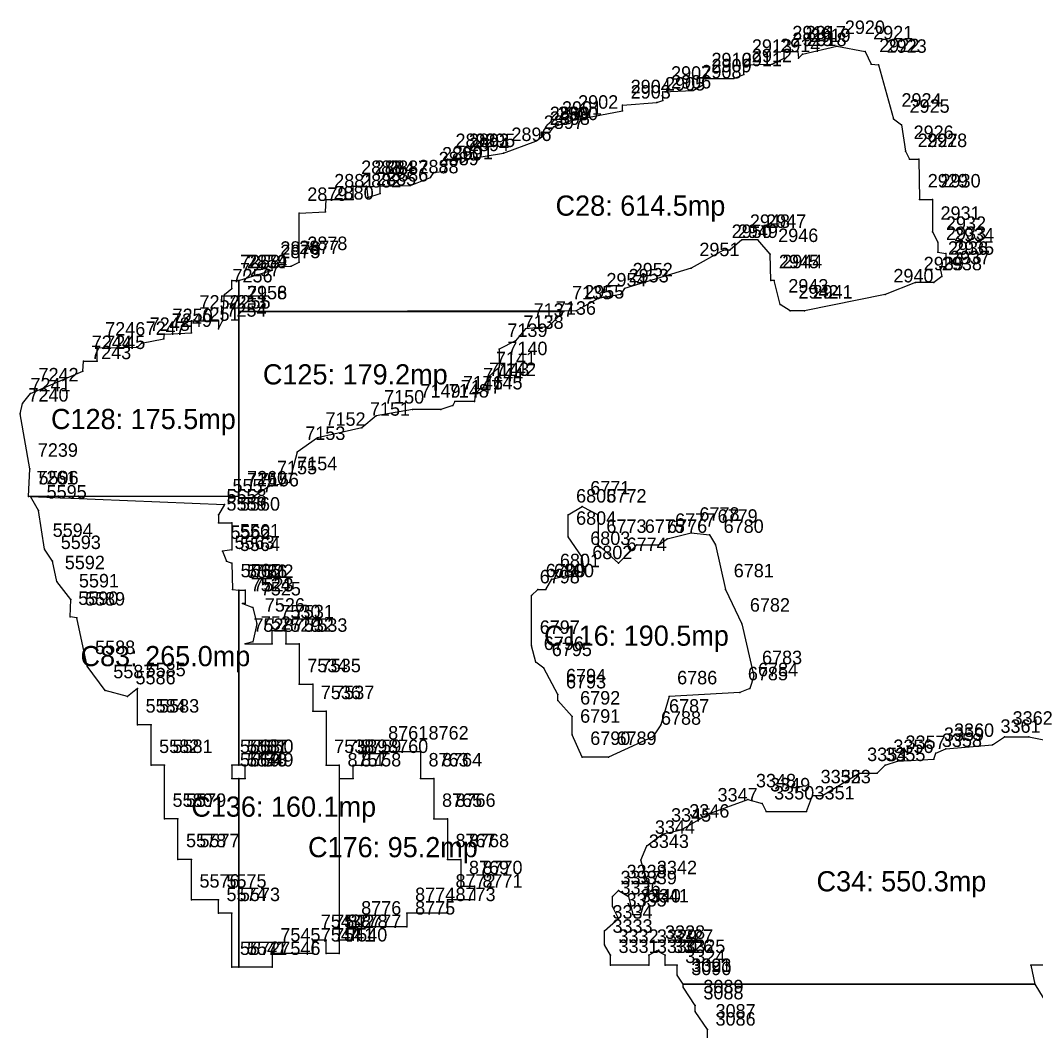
# Model space of a CAD drawing. Header units: metres. Extents: x 390529 to 391464, y 585067 to 585881.
# Drawn here: x 390568.8 to 390644.3, y 585531.9 to 585607 of the extents above; entities that cross this region are included whole.
import ezdxf
from ezdxf.enums import TextEntityAlignment as Align

# ---------------------------------------------------------------- set-up
doc = ezdxf.new("R2010")
doc.units = ezdxf.units.M
for name, color, linetype in [('1CC', 1, 'Continuous'), ('NUMERE_PCT', 2, 'Continuous'), ('TEXTE', 7, 'Continuous'), ('VARFURI', 4, 'Continuous')]:
    doc.layers.add(name, color=color, linetype=linetype)

msp = doc.modelspace()

# ---------------------------------------------------------------- linework, layer by layer
at = {"layer": '1CC', "color": 1}
for points in [[(390585.065, 585587.657), (390587.54, 585588.405), (390587.54, 585588.657), (390588.941, 585588.705), (390589.54, 585589.005), (390589.54, 585592.657), (390591.491, 585592.755), (390591.54, 585593.657), (390593.54, 585593.657), (390593.54, 585594.657), (390594.54, 585594.657), (390594.641, 585593.805), (390595.54, 585594.105), (390595.54, 585594.657), (390597.791, 585594.705), (390599.291, 585595.305), (390599.54, 585595.657), (390600.341, 585595.755), (390600.54, 585596.657), (390601.54, 585596.657), (390601.541, 585596.355), (390601.991, 585596.655), (390604.691, 585597.105), (390607.091, 585598.005), (390607.54, 585598.305), (390607.54, 585598.657), (390608.141, 585598.657), (390608.441, 585599.055), (390609.641, 585599.505), (390613.54, 585600.255), (390613.54, 585600.657), (390616.091, 585600.855), (390616.54, 585601.005), (390616.54, 585601.657), (390618.791, 585601.755), (390619.54, 585602.205), (390619.54, 585602.657), (390621.791, 585602.657), (390622.54, 585602.955), (390622.54, 585603.657), (390624.641, 585603.705), (390625.54, 585604.155), (390625.54, 585604.657), (390626.54, 585604.657), (390626.591, 585604.155), (390626.891, 585604.455), (390629.441, 585605.055), (390631.54, 585604.657), (390631.991, 585603.705), (390632.54, 585603.657), (390633.641, 585599.655), (390634.241, 585599.205), (390634.541, 585597.255), (390634.841, 585596.657), (390635.54, 585596.657), (390635.591, 585593.657), (390636.54, 585593.657), (390636.54, 585591.255), (390636.941, 585590.505), (390636.941, 585589.755), (390637.54, 585589.657), (390637.54, 585588.657), (390637.091, 585588.657), (390637.241, 585587.955), (390636.641, 585587.505), (390635.291, 585587.505), (390633.041, 585586.605), (390627.041, 585585.405), (390625.991, 585585.405), (390625.241, 585585.855), (390624.791, 585587.655), (390624.54, 585587.657), (390624.491, 585589.605), (390623.591, 585590.655), (390622.391, 585590.655), (390621.491, 585589.905), (390621.041, 585589.905), (390618.641, 585588.555), (390613.691, 585587.055), (390613.391, 585586.605), (390611.741, 585586.305), (390610.091, 585585.405), (390585.065, 585585.35), (390585.065, 585587.657)], [(390569.54, 585573.657), (390568.841, 585577.755), (390568.991, 585578.505), (390569.591, 585579.255), (390573.491, 585580.905), (390573.54, 585581.657), (390574.54, 585581.657), (390574.54, 585582.657), (390577.541, 585582.705), (390577.841, 585583.005), (390579.491, 585583.305), (390579.54, 585583.657), (390581.54, 585583.755), (390581.54, 585584.657), (390583.54, 585584.657), (390583.541, 585584.055), (390583.841, 585584.655), (390583.991, 585586.605), (390584.54, 585587.055), (390584.54, 585587.657), (390585.065, 585587.657), (390585.065, 585571.6), (390569.441, 585571.605), (390569.54, 585573.657)], [(390609.191, 585585.35), (390607.991, 585584.205), (390606.341, 585584.055), (390605.591, 585583.155), (390604.391, 585582.555), (390604.391, 585581.205), (390603.54, 585580.455), (390603.54, 585579.657), (390603.041, 585579.657), (390602.591, 585579.255), (390602.54, 585578.657), (390601.091, 585578.655), (390600.941, 585578.355), (390600.041, 585578.055), (390597.941, 585578.055), (390595.241, 585577.605), (390594.191, 585576.705), (390590.891, 585575.955), (390589.391, 585574.905), (390588.791, 585572.655), (390587.291, 585572.355), (390585.941, 585571.455), (390585.065, 585571.455), (390585.065, 585585.35), (390609.191, 585585.35)], [(390583.991, 585571.005), (390583.541, 585570.255), (390583.54, 585569.657), (390584.54, 585569.657), (390584.54, 585567.657), (390583.841, 585567.555), (390584.141, 585566.805), (390584.54, 585566.657), (390584.591, 585564.705), (390585.065, 585564.657), (390585.065, 585551.657), (390584.54, 585551.657), (390584.54, 585550.657), (390585.065, 585550.657), (390585.065, 585536.657), (390584.54, 585536.657), (390584.54, 585540.657), (390583.54, 585540.657), (390583.54, 585541.657), (390581.54, 585541.657), (390581.54, 585544.657), (390580.54, 585544.657), (390580.54, 585547.657), (390579.54, 585547.657), (390579.54, 585551.657), (390578.54, 585551.657), (390578.54, 585554.657), (390577.54, 585554.657), (390577.54, 585557.355), (390576.791, 585556.755), (390575.141, 585557.205), (390573.791, 585559.005), (390573.041, 585562.605), (390572.54, 585562.657), (390572.591, 585563.955), (390571.541, 585565.305), (390571.241, 585566.805), (390570.641, 585567.705), (390570.191, 585570.555), (390569.591, 585571.6), (390583.991, 585571.005)], [(390610.541, 585570.855), (390611.741, 585570.255), (390611.741, 585568.005), (390613.241, 585566.655), (390614.591, 585568.005), (390616.241, 585568.005), (390616.841, 585568.455), (390618.641, 585568.905), (390619.991, 585568.755), (390620.441, 585568.005), (390621.191, 585564.705), (390622.391, 585562.155), (390623.291, 585558.255), (390622.991, 585557.355), (390622.241, 585557.055), (390616.991, 585556.755), (390616.391, 585554.655), (390615.791, 585553.755), (390612.491, 585552.255), (390610.541, 585552.255), (390609.791, 585553.905), (390609.791, 585555.255), (390608.741, 585556.455), (390608.741, 585556.905), (390607.691, 585558.855), (390607.091, 585559.305), (390606.791, 585560.505), (390606.791, 585564.255), (390607.241, 585564.705), (390607.841, 585564.705), (390608.291, 585565.455), (390610.691, 585566.055), (390610.541, 585567.105), (390609.491, 585568.605), (390609.491, 585570.255), (390610.541, 585570.855)], [(390585.065, 585564.657), (390585.54, 585564.657), (390585.54, 585563.657), (390585.341, 585563.655), (390586.091, 585563.355), (390586.391, 585562.155), (390586.091, 585560.805), (390585.54, 585560.657), (390587.54, 585560.657), (390587.54, 585561.657), (390588.54, 585561.657), (390588.54, 585560.657), (390589.54, 585560.657), (390589.54, 585557.657), (390590.54, 585557.657), (390590.54, 585555.657), (390591.54, 585555.657), (390591.54, 585551.657), (390592.5, 585551.657), (390592.5, 585537.657), (390591.54, 585537.657), (390591.54, 585538.657), (390590.54, 585538.657), (390590.54, 585537.657), (390587.54, 585537.657), (390587.54, 585536.657), (390585.065, 585536.657), (390585.065, 585550.657), (390585.54, 585550.657), (390585.54, 585551.657), (390585.065, 585551.657), (390585.065, 585564.657)], [(390592.527, 585550.657), (390593.54, 585550.657), (390593.54, 585551.657), (390595.54, 585551.657), (390595.54, 585552.657), (390598.54, 585552.657), (390598.54, 585550.657), (390599.54, 585550.657), (390599.54, 585547.657), (390600.54, 585547.657), (390600.54, 585544.657), (390601.54, 585544.657), (390601.54, 585542.657), (390602.54, 585542.657), (390602.54, 585541.657), (390600.54, 585541.657), (390600.54, 585540.657), (390597.54, 585540.657), (390597.54, 585539.657), (390593.54, 585539.657), (390593.54, 585538.657), (390592.527, 585538.657), (390592.527, 585550.657)]]:
    msp.add_lwpolyline(points, close=True, dxfattribs=at)
for points in [[(390654.941, 585536.805), (390643.841, 585536.805), (390643.841, 585536.805), (390644.141, 585535.4), (390618.041, 585535.4), (390617.591, 585536.06), (390617.591, 585536.805), (390616.691, 585536.805), (390616.691, 585537.555), (390616.091, 585537.855), (390615.491, 585537.555), (390615.491, 585536.805), (390612.641, 585536.805), (390612.641, 585537.555), (390612.191, 585538.305), (390612.191, 585539.355), (390613.241, 585540.255), (390612.791, 585541.155), (390612.791, 585541.905), (390613.241, 585542.355), (390613.991, 585541.905), (390614.291, 585540.555), (390614.891, 585540.555), (390615.491, 585542.655), (390614.891, 585544.605), (390615.341, 585545.655), (390616.541, 585546.555), (390617.891, 585546.855), (390619.991, 585548.055), (390622.841, 585549.105), (390623.891, 585548.805), (390624.191, 585548.205), (390627.191, 585548.205), (390627.641, 585549.405), (390628.391, 585549.405), (390631.091, 585551.055), (390632.441, 585551.055), (390633.041, 585551.655), (390633.941, 585551.955), (390636.641, 585552.105), (390636.791, 585552.555), (390637.541, 585552.855), (390640.991, 585553.155), (390641.891, 585553.755), (390643.691, 585553.755), (390645.941, 585553.305)], [(390619.841, 585531.41), (390619.841, 585532.01), (390618.941, 585533.36), (390618.941, 585533.81), (390618.041, 585535.16), (390618.041, 585535.4), (390644.141, 585535.4), (390644.141, 585535.4), (390646.391, 585531.71)]]:
    msp.add_lwpolyline(points, dxfattribs=at)
at = {"layer": 'VARFURI', "color": 4}
for p in [(390629.441, 585605.055), (390625.54, 585604.657), (390625.54, 585604.155), (390626.54, 585604.657), (390626.591, 585604.155), (390626.891, 585604.455), (390631.54, 585604.657), (390622.54, 585603.657), (390624.641, 585603.705), (390631.991, 585603.705), (390632.54, 585603.657), (390619.54, 585602.657), (390621.791, 585602.657), (390622.54, 585602.955), (390619.54, 585602.205), (390616.54, 585601.657), (390618.791, 585601.755), (390613.54, 585600.657), (390616.091, 585600.855), (390616.54, 585601.005), (390613.54, 585600.255), (390633.641, 585599.655), (390608.441, 585599.055), (390609.641, 585599.505), (390634.241, 585599.205), (390607.54, 585598.657), (390607.54, 585598.305), (390608.141, 585598.657), (390607.091, 585598.005), (390600.54, 585596.657), (390601.54, 585596.657), (390601.991, 585596.655), (390604.691, 585597.105), (390634.541, 585597.255), (390634.841, 585596.657), (390635.54, 585596.657), (390601.541, 585596.355), (390599.291, 585595.305), (390599.54, 585595.657), (390600.341, 585595.755), (390593.54, 585594.657), (390594.54, 585594.657), (390595.54, 585594.657), (390597.791, 585594.705), (390591.54, 585593.657), (390593.54, 585593.657), (390594.641, 585593.805), (390595.54, 585594.105), (390635.591, 585593.657), (390636.54, 585593.657), (390589.54, 585592.657), (390591.491, 585592.755), (390622.391, 585590.655), (390623.591, 585590.655), (390636.54, 585591.255), (390621.041, 585589.905), (390621.491, 585589.905), (390636.941, 585590.505), (390624.491, 585589.605), (390636.941, 585589.755), (390637.54, 585589.657), (390587.54, 585588.657), (390587.54, 585588.405), (390588.941, 585588.705), (390589.54, 585589.005), (390618.641, 585588.555), (390637.091, 585588.657), (390637.54, 585588.657), (390584.54, 585587.657), (390585.065, 585587.657), (390585.065, 585587.657), (390624.54, 585587.657), (390624.791, 585587.655), (390637.241, 585587.955), (390584.54, 585587.055), (390613.691, 585587.055), (390635.291, 585587.505), (390636.641, 585587.505), (390583.991, 585586.605), (390611.741, 585586.305), (390613.391, 585586.605), (390633.041, 585586.605), (390585.065, 585585.35), (390585.065, 585585.35), (390609.191, 585585.35), (390610.091, 585585.405), (390625.241, 585585.855), (390625.991, 585585.405), (390627.041, 585585.405), (390581.54, 585584.657), (390583.54, 585584.657), (390583.841, 585584.655), (390581.54, 585583.755), (390583.541, 585584.055), (390606.341, 585584.055), (390607.991, 585584.205), (390577.841, 585583.005), (390579.491, 585583.305), (390579.54, 585583.657), (390605.591, 585583.155), (390574.54, 585582.657), (390577.541, 585582.705), (390604.391, 585582.555), (390573.54, 585581.657), (390574.54, 585581.657), (390573.491, 585580.905), (390604.391, 585581.205), (390603.54, 585580.455), (390569.591, 585579.255), (390602.591, 585579.255), (390603.041, 585579.657), (390603.54, 585579.657), (390568.991, 585578.505), (390601.091, 585578.655), (390602.54, 585578.657), (390568.841, 585577.755), (390597.941, 585578.055), (390600.041, 585578.055), (390600.941, 585578.355), (390595.241, 585577.605), (390594.191, 585576.705), (390590.891, 585575.955), (390589.391, 585574.905), (390569.54, 585573.657), (390588.791, 585572.655), (390587.291, 585572.355), (390569.441, 585571.605), (390569.591, 585571.6), (390583.991, 585571.005), (390585.065, 585571.6), (390585.065, 585571.455), (390585.941, 585571.455), (390570.191, 585570.555), (390583.541, 585570.255), (390609.491, 585570.255), (390610.541, 585570.855), (390611.741, 585570.255), (390583.54, 585569.657), (390584.54, 585569.657), (390618.641, 585568.905), (390619.991, 585568.755), (390609.491, 585568.605), (390611.741, 585568.005), (390614.591, 585568.005), (390616.241, 585568.005), (390616.841, 585568.455), (390620.441, 585568.005), (390570.641, 585567.705), (390583.841, 585567.555), (390584.54, 585567.657), (390571.241, 585566.805), (390584.141, 585566.805), (390584.54, 585566.657), (390610.541, 585567.105), (390613.241, 585566.655), (390610.691, 585566.055), (390571.541, 585565.305), (390608.291, 585565.455), (390584.591, 585564.705), (390585.065, 585564.657), (390585.065, 585564.657), (390585.54, 585564.657), (390606.791, 585564.255), (390607.241, 585564.705), (390607.841, 585564.705), (390621.191, 585564.705), (390572.591, 585563.955), (390585.341, 585563.655), (390585.54, 585563.657), (390572.54, 585562.657), (390586.091, 585563.355), (390573.041, 585562.605), (390586.391, 585562.155), (390622.391, 585562.155), (390587.54, 585561.657), (390588.54, 585561.657), (390585.54, 585560.657), (390586.091, 585560.805), (390587.54, 585560.657), (390588.54, 585560.657), (390589.54, 585560.657), (390606.791, 585560.505), (390573.791, 585559.005), (390607.091, 585559.305), (390607.691, 585558.855), (390623.291, 585558.255), (390577.54, 585557.355), (390589.54, 585557.657), (390590.54, 585557.657), (390622.991, 585557.355), (390575.141, 585557.205), (390576.791, 585556.755), (390608.741, 585556.905), (390616.991, 585556.755), (390622.241, 585557.055), (390608.741, 585556.455), (390590.54, 585555.657), (390591.54, 585555.657), (390609.791, 585555.255), (390577.54, 585554.657), (390578.54, 585554.657), (390616.391, 585554.655), (390609.791, 585553.905), (390615.791, 585553.755), (390641.891, 585553.755), (390643.691, 585553.755), (390637.541, 585552.855), (390640.991, 585553.155), (390595.54, 585552.657), (390598.54, 585552.657), (390610.541, 585552.255), (390612.491, 585552.255), (390636.641, 585552.105), (390636.791, 585552.555), (390578.54, 585551.657), (390579.54, 585551.657), (390584.54, 585551.657), (390585.065, 585551.657), (390585.065, 585551.657), (390585.54, 585551.657), (390591.54, 585551.657), (390592.5, 585551.657), (390593.54, 585551.657), (390595.54, 585551.657), (390633.041, 585551.655), (390633.941, 585551.955), (390584.54, 585550.657), (390585.065, 585550.657), (390585.065, 585550.657), (390585.54, 585550.657), (390592.527, 585550.657), (390593.54, 585550.657), (390598.54, 585550.657), (390599.54, 585550.657), (390631.091, 585551.055), (390632.441, 585551.055), (390622.841, 585549.105), (390627.641, 585549.405), (390628.391, 585549.405), (390623.891, 585548.805), (390579.54, 585547.657), (390580.54, 585547.657), (390599.54, 585547.657), (390600.54, 585547.657), (390619.991, 585548.055), (390624.191, 585548.205), (390627.191, 585548.205), (390617.891, 585546.855), (390616.541, 585546.555), (390615.341, 585545.655), (390580.54, 585544.657), (390581.54, 585544.657), (390600.54, 585544.657), (390601.54, 585544.657), (390614.891, 585544.605), (390601.54, 585542.657), (390602.54, 585542.657), (390613.241, 585542.355), (390615.491, 585542.655), (390581.54, 585541.657), (390583.54, 585541.657), (390600.54, 585541.657), (390602.54, 585541.657), (390612.791, 585541.905), (390613.991, 585541.905), (390612.791, 585541.155), (390583.54, 585540.657), (390584.54, 585540.657), (390597.54, 585540.657), (390600.54, 585540.657), (390613.241, 585540.255), (390614.291, 585540.555), (390614.891, 585540.555), (390593.54, 585539.657), (390597.54, 585539.657), (390612.191, 585539.355), (390590.54, 585538.657), (390591.54, 585538.657), (390592.527, 585538.657), (390593.54, 585538.657), (390612.191, 585538.305), (390616.091, 585537.855), (390587.54, 585537.657), (390590.54, 585537.657), (390591.54, 585537.657), (390592.5, 585537.657), (390612.641, 585537.555), (390615.491, 585537.555), (390616.691, 585537.555), (390584.54, 585536.657), (390585.065, 585536.657), (390585.065, 585536.657), (390587.54, 585536.657), (390612.641, 585536.805), (390615.491, 585536.805), (390616.691, 585536.805), (390617.591, 585536.805), (390643.841, 585536.805), (390617.591, 585536.06), (390618.041, 585535.4), (390618.041, 585535.4), (390618.041, 585535.16), (390644.141, 585535.4), (390644.141, 585535.4), (390618.941, 585533.81), (390618.941, 585533.36), (390619.841, 585532.01)]:
    msp.add_point(p, dxfattribs=at)

# ---------------------------------------------------------------- texts
at = {"layer": 'NUMERE_PCT', "color": 2}
for s, p in [('2916', (390626.14, 585605.257)), ('2917', (390627.14, 585605.257)), ('2919', (390627.491, 585605.055)), ('2920', (390630.041, 585605.655)), ('2921', (390632.14, 585605.257)), ('2914', (390625.241, 585604.305)), ('2915', (390626.14, 585604.755)), ('2918', (390627.191, 585604.755)), ('2922', (390632.591, 585604.305)), ('2913', (390623.14, 585604.257)), ('2912', (390623.14, 585603.555)), ('2923', (390633.14, 585604.257)), ('2910', (390620.14, 585603.257)), ('2909', (390620.14, 585602.805)), ('2911', (390622.391, 585603.257)), ('2907', (390617.14, 585602.257)), ('2908', (390619.391, 585602.355)), ('2905', (390616.691, 585601.455)), ('2906', (390617.14, 585601.605)), ('2904', (390614.14, 585601.257)), ('2903', (390614.14, 585600.855)), ('2902', (390610.241, 585600.105)), ('2924', (390634.241, 585600.255)), ('2925', (390634.841, 585599.805)), ('2899', (390608.14, 585599.257)), ('2900', (390608.741, 585599.257)), ('2901', (390609.041, 585599.655)), ('2897', (390607.691, 585598.605)), ('2898', (390608.14, 585598.905)), ('2896', (390605.291, 585597.705)), ('2926', (390635.141, 585597.855)), ('2892', (390601.14, 585597.257)), ('2893', (390602.14, 585597.257)), ('2894', (390602.141, 585596.955)), ('2895', (390602.591, 585597.255)), ('2927', (390635.441, 585597.257)), ('2928', (390636.14, 585597.257)), ('2890', (390600.14, 585596.257)), ('2891', (390600.941, 585596.355)), ('2883', (390594.14, 585595.257)), ('2884', (390595.14, 585595.257)), ('2887', (390596.14, 585595.257)), ('2888', (390598.391, 585595.305)), ('2889', (390599.891, 585595.905)), ('2886', (390596.14, 585594.705)), ('2881', (390592.14, 585594.257)), ('2882', (390594.14, 585594.257)), ('2885', (390595.241, 585594.405)), ('2929', (390636.191, 585594.257)), ('2930', (390637.14, 585594.257)), ('2879', (390590.14, 585593.257)), ('2880', (390592.091, 585593.355)), ('2931', (390637.14, 585591.855)), ('2948', (390622.991, 585591.255)), ('2947', (390624.191, 585591.255)), ('2932', (390637.541, 585591.105)), ('2950', (390621.641, 585590.505)), ('2949', (390622.091, 585590.505)), ('2946', (390625.091, 585590.205)), ('2933', (390637.541, 585590.355)), ('2934', (390638.14, 585590.257)), ('2876', (390588.14, 585589.257)), ('2877', (390589.541, 585589.305)), ('2878', (390590.14, 585589.605)), ('2936', (390637.691, 585589.257)), ('2935', (390638.14, 585589.257)), ('2875', (390588.14, 585589.005)), ('2951', (390619.241, 585589.155)), ('2937', (390637.841, 585588.555)), ('7258', (390585.14, 585588.257)), ('2874', (390585.665, 585588.257)), ('7259', (390585.665, 585588.257)), ('2945', (390625.14, 585588.257)), ('2944', (390625.391, 585588.255)), ('2939', (390635.891, 585588.105)), ('2938', (390637.241, 585588.105)), ('7256', (390584.591, 585587.205)), ('7257', (390585.14, 585587.655)), ('2953', (390613.991, 585587.205)), ('2952', (390614.291, 585587.655)), ('2940', (390633.641, 585587.205)), ('2954', (390612.341, 585586.905)), ('2943', (390625.841, 585586.455)), ('2956', (390585.665, 585585.95)), ('7158', (390585.665, 585585.95)), ('7135', (390609.791, 585585.95)), ('2955', (390610.691, 585586.005)), ('2942', (390626.591, 585586.005)), ('2941', (390627.641, 585586.005)), ('7252', (390582.14, 585585.257)), ('7253', (390584.14, 585585.257)), ('7255', (390584.441, 585585.255)), ('7136', (390608.591, 585584.805)), ('7250', (390580.14, 585584.257)), ('7251', (390582.14, 585584.355)), ('7254', (390584.141, 585584.655)), ('7137', (390606.941, 585584.655)), ('7246', (390575.14, 585583.257)), ('7247', (390578.141, 585583.305)), ('7248', (390578.441, 585583.605)), ('7249', (390580.091, 585583.905)), ('7138', (390606.191, 585583.755)), ('7139', (390604.991, 585583.155)), ('7244', (390574.14, 585582.257)), ('7245', (390575.14, 585582.257)), ('7140', (390604.991, 585581.805)), ('7243', (390574.091, 585581.505)), ('7141', (390604.14, 585581.055)), ('7143', (390603.641, 585580.257)), ('7142', (390604.14, 585580.257)), ('7242', (390570.191, 585579.855)), ('7144', (390603.191, 585579.855)), ('7241', (390569.591, 585579.105)), ('7149', (390598.541, 585578.655)), ('7148', (390600.641, 585578.655)), ('7147', (390601.541, 585578.955)), ('7146', (390601.691, 585579.255)), ('7145', (390603.14, 585579.257)), ('7240', (390569.441, 585578.355)), ('7150', (390595.841, 585578.205)), ('7151', (390594.791, 585577.305)), ('7152', (390591.491, 585576.555)), ('7153', (390589.991, 585575.505)), ('7239', (390570.14, 585574.257)), ('7155', (390587.891, 585572.955)), ('7154', (390589.391, 585573.255)), ('7261', (390570.041, 585572.205)), ('5596', (390570.191, 585572.2)), ('7260', (390585.665, 585572.2)), ('7157', (390585.665, 585572.055)), ('7156', (390586.541, 585572.055)), ('5595', (390570.791, 585571.155)), ('5557', (390584.591, 585571.605)), ('6771', (390611.141, 585571.455)), ('5558', (390584.141, 585570.855)), ('6805', (390610.091, 585570.855)), ('6772', (390612.341, 585570.855)), ('5559', (390584.14, 585570.257)), ('5560', (390585.14, 585570.257)), ('6804', (390610.091, 585569.205)), ('6777', (390617.441, 585569.055)), ('6778', (390619.241, 585569.505)), ('6779', (390620.591, 585569.355)), ('5594', (390571.241, 585568.305)), ('5562', (390584.441, 585568.155)), ('5561', (390585.14, 585568.257)), ('6773', (390612.341, 585568.605)), ('6775', (390615.191, 585568.605)), ('6776', (390616.841, 585568.605)), ('6780', (390621.041, 585568.605)), ('5593', (390571.841, 585567.405)), ('5563', (390584.741, 585567.405)), ('6803', (390611.141, 585567.705)), ('5564', (390585.14, 585567.257)), ('6802', (390611.291, 585566.655)), ('6774', (390613.841, 585567.255)), ('5592', (390572.141, 585565.905)), ('6801', (390608.891, 585566.055)), ('5565', (390585.191, 585565.305)), ('5566', (390585.665, 585565.257)), ('7521', (390585.665, 585565.257)), ('7522', (390586.14, 585565.257)), ('6799', (390607.841, 585565.305)), ('6800', (390608.441, 585565.305)), ('6781', (390621.791, 585565.305)), ('5591', (390573.191, 585564.555)), ('6798', (390607.391, 585564.855)), ('7524', (390585.941, 585564.255)), ('7523', (390586.14, 585564.257)), ('7525', (390586.691, 585563.955)), ('5590', (390573.14, 585563.257)), ('5589', (390573.641, 585563.205)), ('7526', (390586.991, 585562.755)), ('7530', (390588.14, 585562.257)), ('7531', (390589.14, 585562.257)), ('6782', (390622.991, 585562.755)), ('7527', (390586.691, 585561.405)), ('7528', (390586.14, 585561.257)), ('7529', (390588.14, 585561.257)), ('7532', (390589.14, 585561.257)), ('7533', (390590.14, 585561.257)), ('6797', (390607.391, 585561.105)), ('6796', (390607.691, 585559.905)), ('5588', (390574.391, 585559.605)), ('6795', (390608.291, 585559.455)), ('6783', (390623.891, 585558.855)), ('5587', (390575.741, 585557.805)), ('5585', (390578.14, 585557.955)), ('7534', (390590.14, 585558.257)), ('7535', (390591.14, 585558.257)), ('6785', (390622.841, 585557.655)), ('6784', (390623.591, 585557.955)), ('5586', (390577.391, 585557.355)), ('6794', (390609.341, 585557.505)), ('6793', (390609.341, 585557.055)), ('6786', (390617.591, 585557.355)), ('7536', (390591.14, 585556.257)), ('7537', (390592.14, 585556.257)), ('6792', (390610.391, 585555.855)), ('5584', (390578.14, 585555.257)), ('5583', (390579.14, 585555.257)), ('6787', (390616.991, 585555.255)), ('6791', (390610.391, 585554.505)), ('6788', (390616.391, 585554.355)), ('3362', (390642.491, 585554.355)), ('8761', (390596.14, 585553.257)), ('8762', (390599.14, 585553.257)), ('3359', (390637.391, 585553.155)), ('3360', (390638.141, 585553.455)), ('3361', (390641.591, 585553.755)), ('5582', (390579.14, 585552.257)), ('5581', (390580.14, 585552.257)), ('5568', (390585.14, 585552.257)), ('5567', (390585.665, 585552.257)), ('7550', (390586.14, 585552.257)), ('7538', (390592.14, 585552.257)), ('7539', (390593.1, 585552.257)), ('8759', (390594.14, 585552.257)), ('8760', (390596.14, 585552.257)), ('6790', (390611.141, 585552.855)), ('6789', (390613.091, 585552.855)), ('3356', (390633.641, 585552.255)), ('3357', (390634.541, 585552.555)), ('3358', (390637.241, 585552.705)), ('7551', (390585.665, 585552.257)), ('3354', (390631.691, 585551.655)), ('3355', (390633.041, 585551.655)), ('5569', (390585.14, 585551.257)), ('5570', (390585.665, 585551.257)), ('7548', (390585.665, 585551.257)), ('7549', (390586.14, 585551.257)), ('8757', (390593.127, 585551.257)), ('8758', (390594.14, 585551.257)), ('8763', (390599.14, 585551.257)), ('8764', (390600.14, 585551.257)), ('3352', (390628.241, 585550.005)), ('3353', (390628.991, 585550.005)), ('3348', (390623.441, 585549.705)), ('3349', (390624.491, 585549.405)), ('3347', (390620.591, 585548.655)), ('3350', (390624.791, 585548.805)), ('3351', (390627.791, 585548.805)), ('5580', (390580.14, 585548.257)), ('5579', (390581.14, 585548.257)), ('8765', (390600.14, 585548.257)), ('8766', (390601.14, 585548.257)), ('3345', (390617.141, 585547.155)), ('3346', (390618.491, 585547.455)), ('3344', (390615.941, 585546.255)), ('5578', (390581.14, 585545.257)), ('5577', (390582.14, 585545.257)), ('8767', (390601.14, 585545.257)), ('8768', (390602.14, 585545.257)), ('3343', (390615.491, 585545.205)), ('8769', (390602.14, 585543.257)), ('8770', (390603.14, 585543.257)), ('3342', (390616.091, 585543.255)), ('3337', (390613.391, 585542.505)), ('3338', (390613.841, 585542.955)), ('3339', (390614.591, 585542.505)), ('5576', (390582.14, 585542.257)), ('5575', (390584.14, 585542.257)), ('8772', (390601.14, 585542.257)), ('8771', (390603.14, 585542.257)), ('3336', (390613.391, 585541.755)), ('5574', (390584.14, 585541.257)), ('5573', (390585.14, 585541.257)), ('8774', (390598.14, 585541.257)), ('8773', (390601.14, 585541.257)), ('3340', (390614.891, 585541.155)), ('3341', (390615.491, 585541.155)), ('8776', (390594.14, 585540.257)), ('8775', (390598.14, 585540.257)), ('3335', (390613.841, 585540.855)), ('3334', (390612.791, 585539.955)), ('7543', (390591.14, 585539.257)), ('7542', (390592.14, 585539.257)), ('8778', (390593.127, 585539.257)), ('8777', (390594.14, 585539.257)), ('3333', (390612.791, 585538.905)), ('7545', (390588.14, 585538.257)), ('7544', (390591.14, 585538.257)), ('7541', (390592.14, 585538.257)), ('7540', (390593.1, 585538.257)), ('3332', (390613.241, 585538.155)), ('3329', (390616.091, 585538.155)), ('3328', (390616.691, 585538.455)), ('3327', (390617.291, 585538.155)), ('5572', (390585.14, 585537.257)), ('5571', (390585.665, 585537.257)), ('7547', (390585.665, 585537.257)), ('7546', (390588.14, 585537.257)), ('3331', (390613.241, 585537.405)), ('3330', (390616.091, 585537.405)), ('3326', (390617.291, 585537.405)), ('3325', (390618.191, 585537.405)), ('3324', (390618.191, 585536.66)), ('3091', (390618.641, 585536)), ('3323', (390618.641, 585536)), ('3090', (390618.641, 585535.76)), ('3089', (390619.541, 585534.41)), ('3088', (390619.541, 585533.96)), ('3087', (390620.441, 585532.61)), ('3086', (390620.441, 585532.01))]:
    msp.add_text(s, height=1, dxfattribs=at).set_placement(p, align=Align.BOTTOM_LEFT)
at = {"layer": 'TEXTE', "color": 7}
for s, p in [('C28: 614.5mp', (390614.868, 585593.21)), ('C125: 179.2mp', (390593.704, 585580.678)), ('C128: 175.5mp', (390577.977, 585577.361)), ('C116: 190.5mp', (390614.572, 585561.271)), ('C83: 265.0mp', (390579.61, 585559.754)), ('C136: 160.1mp', (390588.392, 585548.575)), ('C176: 95.2mp', (390596.496, 585545.566)), ('C34: 550.3mp', (390634.238, 585543.031))]:
    msp.add_text(s, height=1.5, dxfattribs=at).set_placement(p, align=Align.MIDDLE_CENTER)

doc.saveas('drawing.dxf')
